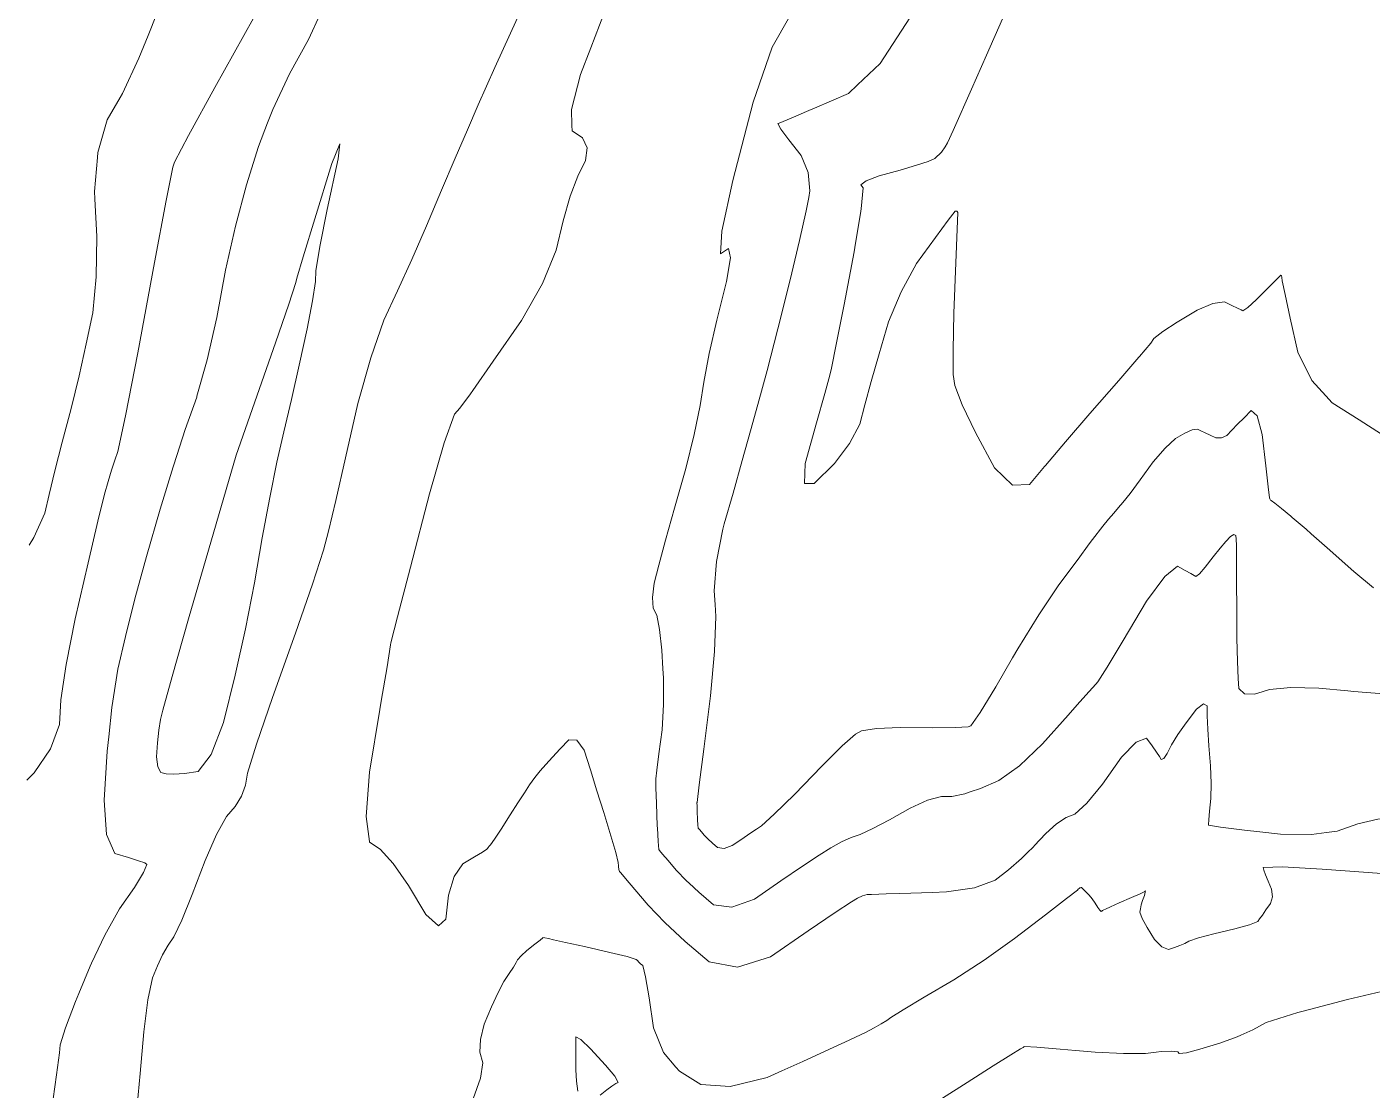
# Model space of a CAD drawing. Header units: inches. Extents: x 1337389 to 1347141, y 407035 to 414577.
# Drawn here: x 1337396 to 1337922, y 407702 to 408118 of the extents above; entities that cross this region are included whole.
import ezdxf

# ---------------------------------------------------------------- set-up
doc = ezdxf.new("R2010")
doc.units = ezdxf.units.IN
doc.header["$MEASUREMENT"] = 0
doc.layers.add('Topo', color=7, linetype='Continuous', lineweight=15, true_color=0x459900)

msp = doc.modelspace()

# ---------------------------------------------------------------- linework, layer by layer
at = {"layer": 'Topo'}
msp.add_line((1337691.5429, 407709.9961, 1070), (1337699.6849, 407713.6519, 1070), dxfattribs=at)
for points, elevation in [([(1337616.834, 408109.9211), (1337620.25, 408118.7879), (1337626.432, 408134.9719), (1337631.372, 408148.0678), (1337635.068, 408158.0749), (1337639.0249, 408169.8739), (1337643.2419, 408183.465), (1337647.719, 408198.847), (1337651.6891, 408213.3058), (1337655.1529, 408226.8401), (1337658.1109, 408239.451), (1337661.319, 408249.861), (1337664.776, 408258.071), (1337668.4831, 408264.0789), (1337669.087, 408264.368)], 1075), ([(1337721.086, 408095.3639), (1337730.0309, 408103.8117), (1337741.6069, 408121.5529), (1337752.3139, 408145.282), (1337761.2412, 408165.1731), (1337768.3871, 408181.225), (1337768.904, 408182.4001)], 1085), ([(1337490.3738, 408080.5361), (1337492.4192, 408085.8109), (1337498.953, 408099.731), (1337506.42, 408113.1191), (1337515.5929, 408133.0597), (1337526.472, 408159.5541), (1337530.065, 408168.989)], 1065), ([(1337443.682, 408114.7201), (1337446.984, 408122.9361), (1337454.343, 408143.468), (1337462.2762, 408158.7641), (1337467.4068, 408164.8311)], 1055), ([(1337795.5231, 408162.063), (1337794.8401, 408160.0741), (1337777.7858, 408121.2529), (1337771.5, 408106.9661)], 1090), ([(1337484.936, 408121.4971), (1337469.7851, 408094.3319), (1337459.4811, 408075.5691), (1337454.024, 408065.2071), (1337453.4128, 408063.245), (1337450.813, 408050.172), (1337446.2239, 408025.9861), (1337439.6459, 407990.6891), (1337434.8669, 407966.033), (1337431.8851, 407952.0202), (1337430.7021, 407948.648), (1337429.4359, 407944.7601), (1337428.089, 407940.3558), (1337426.6601, 407935.4339), (1337424.042, 407924.8421), (1337420.235, 407908.578), (1337415.2399, 407886.6419), (1337411.7021, 407868.8059), (1337409.6231, 407855.07), (1337409.002, 407845.4339), (1337405.524, 407835.912), (1337399.189, 407826.505), (1337396.3093, 407823.5939)], 1060), ([(1337588.1229, 408121.5561), (1337579.261, 408102.2079), (1337572.748, 408087.648), (1337568.5829, 408077.8769), (1337563.8259, 408066.7249), (1337558.4761, 408054.192), (1337552.533, 408040.278), (1337546.7941, 408027.186), (1337541.257, 408014.9169), (1337535.9241, 408003.4701), (1337530.761, 407988.7619), (1337525.7679, 407970.792), (1337520.946, 407949.5612), (1337517.0928, 407932.946), (1337514.2091, 407920.945), (1337512.2949, 407913.5591), (1337508.0132, 407900.269), (1337501.3609, 407881.074), (1337492.3421, 407855.9758), (1337486.0779, 407837.7161), (1337482.569, 407826.295), (1337481.8171, 407821.7129), (1337480.1899, 407817.3699), (1337477.6892, 407813.2638), (1337474.313, 407809.3959), (1337470.4042, 407802.378), (1337465.9621, 407792.2109), (1337460.987, 407778.8941), (1337456.9239, 407768.9318), (1337453.772, 407762.325), (1337451.5321, 407759.0752), (1337449.3829, 407755.3211), (1337447.326, 407751.0639), (1337445.3609, 407746.3051), (1337443.5899, 407737.707), (1337442.015, 407725.269), (1337440.6338, 407708.9911), (1337439.4601, 407696.3751)], 1070), ([(1337694.6791, 408122.1908), (1337687.715, 408110.0849), (1337680.2739, 408088.6799), (1337672.3528, 408057.978), (1337668.102, 408038.203), (1337667.5191, 408029.3571), (1337670.6061, 408031.4381), (1337671.4051, 408027.8181), (1337669.917, 408018.496), (1337666.141, 408003.4729), (1337663.1721, 407990.385), (1337661.01, 407979.234), (1337659.6539, 407970.0191), (1337657.2911, 407958.7369), (1337653.921, 407945.3871), (1337649.5429, 407929.969), (1337646.035, 407917.3698), (1337643.3951, 407907.5899), (1337641.6251, 407900.629), (1337640.901, 407895.0521), (1337641.224, 407890.8591), (1337642.5931, 407888.0489), (1337643.718, 407882.5679), (1337644.598, 407874.417), (1337645.029, 407867.0952)], 1080), ([(1337432.772, 408090.4761), (1337433.6851, 408092.065), (1337440.0978, 408105.8011), (1337443.682, 408114.7201)], 1055), ([(1337609.446, 408079.468), (1337609.245, 408085.7449), (1337612.8251, 408099.516), (1337616.834, 408109.9211)], 1075), ([(1337771.5, 408106.9661), (1337765.6861, 408093.751), (1337758.5379, 408077.568), (1337756.3442, 408072.704), (1337755.34, 408071.165)], 1090), ([(1337702.1012, 408085.3629), (1337704.277, 408086.2979), (1337717.588, 408092.0599), (1337721.086, 408095.3639)], 1085), ([(1337423.9089, 408066.994), (1337424.087, 408068.957), (1337427.7451, 408081.727), (1337432.772, 408090.4761)], 1055), ([(1337702.025, 408051.3779), (1337702.5171, 408053.9601), (1337701.881, 408061.1789), (1337699.1271, 408067.8511), (1337694.2569, 408073.977), (1337691.1859, 408078.109), (1337689.9139, 408080.2471), (1337690.44, 408080.3909), (1337695.2278, 408082.408), (1337702.1012, 408085.3629)], 1085), ([(1337462.8109, 407973.6641), (1337466.8119, 407987.8741), (1337470.5889, 408004.415), (1337474.0339, 408022.9031), (1337477.887, 408040.223), (1337482.1481, 408056.375), (1337486.817, 408071.359), (1337490.3738, 408080.5361)], 1065), ([(1337569.7669, 407974.683), (1337570.6801, 407975.921), (1337578.7049, 407987.3381), (1337589.674, 408003.2871), (1337597.8819, 408017.747), (1337603.3311, 408030.72), (1337606.021, 408042.204), (1337608.8158, 408051.8879), (1337611.7169, 408059.7729), (1337614.7231, 408065.8581), (1337615.3569, 408070.837), (1337613.62, 408074.71), (1337609.5099, 408077.4768), (1337609.446, 408079.468)], 1075), ([(1337422.8611, 408050.816), (1337422.71, 408053.756), (1337423.9089, 408066.994)], 1055), ([(1337755.34, 408071.165), (1337753.971, 408069.0681), (1337751.4209, 408066.6591), (1337748.6931, 408065.478), (1337744.147, 408063.946), (1337737.785, 408062.0628), (1337729.6049, 408059.8279), (1337724.473, 408057.9349), (1337722.3881, 408056.3819), (1337723.3511, 408055.1712), (1337722.5841, 408046.9709), (1337722.432, 408046.0469)], 1090), ([(1337397.2307, 407915.4364), (1337399.009, 407918.4179), (1337403.3531, 407927.9639), (1337405.0061, 407935.2572), (1337407.263, 407944.5099), (1337410.1241, 407955.7241), (1337413.5891, 407968.8969), (1337416.7281, 407981.7261), (1337419.5431, 407994.2111), (1337422.0306, 408006.3508), (1337423.389, 408020.3221), (1337423.6149, 408036.1239), (1337422.8611, 408050.816)], 1055), ([(1337669.034, 407923.7509), (1337672.4479, 407935.7972), (1337676.0599, 407948.5861), (1337679.3092, 407960.1449), (1337682.1961, 407970.4729), (1337685.7281, 407983.762), (1337689.9069, 408000.0111), (1337694.7321, 408019.22), (1337698.442, 408034.6151), (1337701.0371, 408046.1951), (1337702.025, 408051.3779)], 1085), ([(1337719.777, 408030.156), (1337715.86, 408009.6049), (1337712.809, 407993.896), (1337710.9361, 407984.6542), (1337710.2391, 407981.8801), (1337708.3001, 407974.7542), (1337705.118, 407963.2761), (1337700.6931, 407947.4471), (1337700.38, 407939.5322), (1337704.1779, 407939.53), (1337712.0871, 407947.442), (1337718.018, 407955.2061), (1337721.97, 407962.823), (1337723.943, 407970.2919), (1337726.4799, 407979.4461), (1337729.5801, 407990.2851), (1337733.2429, 408002.8081), (1337738.133, 408014.553), (1337744.2498, 408025.5181), (1337751.594, 408035.7042), (1337756.6071, 408042.5228), (1337759.291, 408045.9751), (1337759.646, 408046.0611), (1337759.9051, 408046.0748), (1337760.0699, 408046.0171), (1337760.1411, 408045.8871), (1337760.2098, 408045.7659), (1337760.277, 408045.6531), (1337760.342, 408045.5492), (1337760.1201, 408038.9409), (1337759.612, 408025.8299), (1337758.818, 408006.2171), (1337758.4731, 407991.678), (1337758.5779, 407982.2139), (1337759.1319, 407977.8261), (1337762.0071, 407970.2721), (1337767.2031, 407959.552), (1337774.72, 407945.666), (1337781.7931, 407938.889), (1337788.4219, 407939.2201), (1337794.2431, 407946.2222)], 1090), ([(1337722.432, 408046.0469), (1337720.0871, 408031.7829), (1337719.777, 408030.156)], 1090), ([(1337831.3871, 407989.269), (1337835.7649, 407994.4661), (1337837.0419, 407996.212), (1337840.4942, 407998.9289), (1337846.1199, 408002.6178), (1337853.921, 408007.2771), (1337860.0898, 408009.918), (1337864.628, 408010.5399), (1337867.533, 408009.1421), (1337869.705, 408008.1009), (1337871.143, 408007.4179), (1337871.8471, 408007.091), (1337873.8172, 408008.396), (1337877.0498, 408011.3312), (1337881.5492, 408015.8973), (1337884.6449, 408019.0411), (1337886.339, 408020.762), (1337886.631, 408021.0609), (1337886.8749, 408020.8341), (1337887.072, 408020.082), (1337887.221, 408018.803), (1337888.3059, 408013.5181), (1337890.326, 408004.2261), (1337893.282, 407990.9269), (1337898.7649, 407979.8759), (1337904.2069, 407973.8979)], 1090), ([(1337794.2431, 407946.2222), (1337794.6069, 407946.6599), (1337802.475, 407955.911), (1337812.0241, 407966.9729), (1337823.2561, 407979.8459), (1337831.1701, 407989.0111), (1337831.3871, 407989.269)], 1090), ([(1337453.7741, 407946.8381), (1337458.2631, 407960.63), (1337462.7029, 407973.279), (1337462.8109, 407973.6641)], 1065), ([(1337534.9068, 407854.5091), (1337537.1279, 407867.8601), (1337538.55, 407876.5388), (1337538.6329, 407877.301), (1337541.1999, 407887.3931), (1337546.2521, 407906.8159), (1337553.788, 407935.569), (1337559.5242, 407955.5231), (1337563.461, 407966.678), (1337565.5989, 407969.034), (1337569.7669, 407974.683)], 1075), ([(1337904.2069, 407973.8979), (1337906.776, 407971.0752), (1337917.3161, 407964.521), (1337925.982, 407958.821), (1337930.0381, 407955.928)], 1090), ([(1337891.1401, 407926.3189), (1337890.5691, 407926.8093), (1337886.8731, 407929.808), (1337884.3249, 407931.8601), (1337882.9231, 407932.966), (1337882.6681, 407933.1238), (1337882.4741, 407933.3372), (1337882.3408, 407933.6049), (1337882.27, 407933.9259), (1337881.746, 407938.2281), (1337880.7691, 407946.5102), (1337879.339, 407958.7719), (1337877.4531, 407965.9909), (1337875.11, 407968.167), (1337872.31, 407965.3021), (1337869.778, 407962.716), (1337867.5149, 407960.4109), (1337865.5199, 407958.386), (1337863.432, 407957.3881), (1337861.252, 407957.4149), (1337858.978, 407958.4689), (1337857.0151, 407959.3859), (1337855.3631, 407960.167), (1337854.0219, 407960.812), (1337851.9291, 407960.5261), (1337849.0819, 407959.307), (1337845.4819, 407957.1569), (1337841.3781, 407953.3919), (1337836.7691, 407948.014), (1337831.6538, 407941.021), (1337827.688, 407935.7211), (1337824.8688, 407932.1129), (1337823.198, 407930.1972), (1337821.3371, 407928.0221), (1337819.286, 407925.587), (1337817.045, 407922.8911), (1337813.0691, 407917.715), (1337811.735, 407915.9271)], 1085), ([(1337428.341, 407840.5241), (1337429.5549, 407852.0661), (1337431.9109, 407867.005), (1337434.824, 407879.7992), (1337438.5538, 407894.4819), (1337443.099, 407911.0548), (1337448.4611, 407929.5182), (1337453.515, 407946.0428), (1337453.7741, 407946.8381)], 1065), ([(1337898.5851, 407919.8889), (1337896.531, 407921.694), (1337891.1401, 407926.3189)], 1085), ([(1337665.408, 407892.306), (1337665.0938, 407897.6479), (1337666.023, 407909.0599), (1337668.4739, 407921.7759), (1337669.034, 407923.7509)], 1085), ([(1337807.0589, 407853.0179), (1337810.4179, 407856.7811), (1337814.2988, 407861.1231), (1337815.1171, 407862.0271), (1337818.7049, 407867.7309), (1337825.0629, 407878.2339), (1337834.1901, 407893.538), (1337841.2639, 407903.1932), (1337846.2841, 407907.199), (1337849.2512, 407905.5581), (1337851.4299, 407904.343), (1337852.819, 407903.554), (1337853.4201, 407903.192), (1337854.8523, 407904.3001), (1337857.1132, 407906.878), (1337860.2051, 407910.9262), (1337862.8878, 407914.262), (1337865.163, 407916.885), (1337867.03, 407918.7961), (1337868.3321, 407919.58), (1337869.0681, 407919.238), (1337869.24, 407917.77), (1337869.346, 407915.2999), (1337869.3881, 407911.829), (1337869.365, 407907.3569), (1337869.3749, 407900.4219), (1337869.419, 407891.0257), (1337869.4971, 407879.1669), (1337869.6631, 407869.948), (1337869.9169, 407863.366), (1337870.2602, 407859.4241), (1337872.416, 407857.386), (1337876.385, 407857.2539), (1337879.3841, 407858.173)], 1080), ([(1337922.8811, 407898.8281), (1337915.2529, 407905.117), (1337904.7591, 407914.464), (1337898.5851, 407919.8889)], 1085), ([(1337811.735, 407915.9271), (1337807.357, 407910.0591), (1337799.91, 407899.9229), (1337792.072, 407888.2152), (1337783.8421, 407874.935), (1337781.7801, 407871.383)], 1085), ([(1338045.9881, 407899.645), (1338041.3209, 407893.4229), (1338034.55, 407883.6979), (1338029.906, 407876.1111), (1338027.389, 407870.6619), (1338020.7181, 407861.9031), (1338009.895, 407849.8361), (1337994.9199, 407834.459), (1337983.774, 407823.903), (1337976.4579, 407818.1671), (1337972.971, 407817.2511), (1337968.105, 407815.8658), (1337961.8602, 407814.0119), (1337954.2349, 407811.69), (1337946.7349, 407810.1361), (1337939.359, 407809.351), (1337932.109, 407809.3339), (1337924.5871, 407808.3862), (1337916.795, 407806.5081), (1337908.7319, 407803.698), (1337904.4769, 407803.1292)], 1075), ([(1337658.4561, 407811.2999), (1337658.451, 407811.4261), (1337658.3738, 407813.587), (1337658.344, 407814.7231), (1337658.3611, 407814.8339), (1337659.2499, 407821.8509), (1337661.012, 407835.7739), (1337663.648, 407856.603), (1337665.206, 407873.8592), (1337665.6881, 407887.5401), (1337665.408, 407892.306)], 1085), ([(1337645.029, 407867.0952), (1337645.235, 407863.594), (1337645.26, 407853.2301), (1337644.6761, 407843.324), (1337643.4802, 407833.8751), (1337642.6681, 407827.4729), (1337642.2381, 407824.116), (1337642.1908, 407823.8049), (1337642.2762, 407820.624), (1337642.4917, 407814.573), (1337642.8401, 407805.6499), (1337642.8738, 407804.9821)], 1080), ([(1337781.7801, 407871.383), (1337775.22, 407860.084), (1337769.106, 407850.054), (1337765.4999, 407844.8452), (1337764.403, 407844.4569), (1337759.4209, 407844.214), (1337750.5549, 407844.1149), (1337737.8052, 407844.161), (1337728.5161, 407843.7479), (1337722.686, 407842.8769), (1337720.317, 407841.5481), (1337715.15, 407836.97), (1337707.1849, 407829.1442), (1337696.4229, 407818.069), (1337688.569, 407810.2569), (1337683.622, 407805.7082), (1337681.5839, 407804.4198), (1337678.989, 407802.715), (1337675.8389, 407800.5929), (1337672.1329, 407798.054), (1337668.9859, 407796.9429), (1337666.397, 407797.261), (1337664.3678, 407799.0081), (1337662.6381, 407800.616), (1337661.2092, 407802.086), (1337660.0788, 407803.418), (1337659.2981, 407804.3401), (1337658.8659, 407804.851), (1337658.783, 407804.9532), (1337658.6861, 407806.0821), (1337658.576, 407808.2398), (1337658.4561, 407811.2999)], 1085), ([(1337912.803, 407858.5201), (1337915.2001, 407858.3), (1337926.8259, 407857.3607), (1337936.455, 407856.7329), (1337944.085, 407856.417), (1337952.192, 407858.7421), (1337960.554, 407863.579)], 1080), ([(1337879.3841, 407858.173), (1337882.1671, 407859.0269), (1337890.5641, 407859.7917), (1337901.575, 407859.5499), (1337912.803, 407858.5201)], 1080), ([(1337530.3061, 407799.6371), (1337528.9241, 407809.4699), (1337530.2679, 407826.7469), (1337534.367, 407851.2621), (1337534.9068, 407854.5091)], 1075), ([(1337765.211, 407818.994), (1337769.1931, 407820.3439), (1337776.328, 407823.457), (1337784.42, 407829.2712), (1337793.469, 407837.7869), (1337803.475, 407849.003), (1337807.0589, 407853.0179)], 1080), ([(1337878.43, 407803.3821), (1337872.5169, 407804.0451), (1337863.1129, 407805.2092), (1337858.381, 407805.959), (1337858.3209, 407806.2951), (1337858.461, 407808.155), (1337858.802, 407811.541), (1337859.3429, 407816.4519), (1337859.477, 407822.3339), (1337859.2041, 407829.1889), (1337858.5237, 407837.0151), (1337858.061, 407843.5348), (1337857.8171, 407848.7479), (1337857.792, 407852.655), (1337856.4209, 407853.5079), (1337853.704, 407851.3091), (1337849.6411, 407846.0559), (1337846.3759, 407841.418), (1337843.9081, 407837.3939), (1337842.237, 407833.9841), (1337840.9019, 407832.0882), (1337839.902, 407831.7051), (1337839.2379, 407832.8351), (1337838.051, 407834.5941), (1337836.3399, 407836.982), (1337834.1059, 407840), (1337830.13, 407838.5201), (1337824.4129, 407832.5418), (1337816.9538, 407822.0669), (1337810.857, 407814.6539), (1337806.1231, 407810.301), (1337802.7499, 407809.01), (1337798.9489, 407806.48), (1337794.719, 407802.711), (1337790.2259, 407797.8819)], 1075), ([(1337421.5088, 407752.027), (1337426.7579, 407763.021), (1337432.543, 407773.267), (1337438.3591, 407781.7081), (1337441.9359, 407787.5149), (1337443.273, 407790.69), (1337442.3701, 407791.232), (1337439.97, 407792.1211), (1337436.0709, 407793.3561), (1337430.675, 407794.9371), (1337427.4911, 407802.4021), (1337426.518, 407815.7489), (1337427.7581, 407834.9798), (1337428.341, 407840.5241)], 1065), ([(1337627.6091, 407790.134), (1337627.5599, 407791.3811), (1337626.592, 407795.381), (1337624.713, 407801.8902), (1337621.9239, 407810.91), (1337619.2369, 407819.4811), (1337616.6509, 407827.604), (1337614.166, 407835.2784), (1337611.3769, 407839.2031), (1337608.2839, 407839.3789), (1337604.885, 407835.805), (1337601.8849, 407832.5971), (1337599.284, 407829.755), (1337597.0812, 407827.2788), (1337594.9389, 407824.6101), (1337592.8579, 407821.748), (1337590.8391, 407818.6929), (1337588.308, 407814.7971), (1337585.2649, 407810.0603), (1337581.7109, 407804.4831), (1337579.1649, 407800.577), (1337577.6269, 407798.3439), (1337577.097, 407797.7841), (1337576.675, 407797.312), (1337576.362, 407796.9291), (1337576.158, 407796.635), (1337574.4991, 407795.5259), (1337571.384, 407793.6021), (1337566.814, 407790.8621), (1337563.423, 407785.8891), (1337561.2099, 407778.6839), (1337560.176, 407769.2449), (1337557.212, 407766.7331), (1337552.318, 407771.1461), (1337545.494, 407782.4851), (1337539.5552, 407790.9792), (1337534.5029, 407796.627), (1337530.335, 407799.4298), (1337530.3061, 407799.6371)], 1075), ([(1337655.232, 407783.356), (1337659.061, 407779.7961), (1337664.745, 407774.9042), (1337671.9938, 407774.0129), (1337680.808, 407777.1239), (1337691.187, 407784.236), (1337699.6309, 407789.94), (1337706.1388, 407794.2359), (1337710.7132, 407797.1249), (1337714.897, 407799.4493), (1337718.6921, 407801.2098), (1337722.0969, 407802.407), (1337727.074, 407804.724), (1337733.623, 407808.1611), (1337741.7439, 407812.7181), (1337748.5131, 407815.7509), (1337753.9289, 407817.2601), (1337757.994, 407817.245), (1337763.0821, 407818.273), (1337765.211, 407818.994)], 1080), ([(1337642.8738, 407804.9821), (1337643.1501, 407799.608), (1337643.4209, 407796.4449), (1337643.6539, 407796.161), (1337644.864, 407794.729), (1337647.051, 407792.148), (1337650.214, 407788.4181), (1337654.217, 407784.3), (1337655.232, 407783.356)], 1080), ([(1337904.4769, 407803.1292), (1337898.6642, 407802.3519), (1337886.593, 407802.4671), (1337878.43, 407803.3821)], 1075), ([(1337787.3201, 407795.04), (1337785.2119, 407792.9933), (1337780.1743, 407788.5819), (1337774.947, 407784.4711), (1337766.8469, 407781.5869), (1337755.875, 407779.932), (1337750.346, 407779.7609)], 1075), ([(1337790.2259, 407797.8819), (1337790.06, 407797.7019), (1337787.3201, 407795.04)], 1075), ([(1337629.222, 407786.548), (1337628.4419, 407787.4709), (1337628.0589, 407787.9371), (1337627.784, 407788.7439), (1337627.618, 407789.8919), (1337627.6091, 407790.134)], 1075), ([(1337713.3361, 407719.859), (1337716.204, 407721.169), (1337724.2881, 407724.9979), (1337727.6328, 407726.798), (1337730.3821, 407728.3651), (1337732.5351, 407729.6971), (1337734.093, 407730.796), (1337738.996, 407733.813), (1337747.243, 407738.7468), (1337758.8339, 407745.599), (1337770.603, 407753.259), (1337782.5501, 407761.728), (1337794.6759, 407771.006), (1337802.8721, 407777.311), (1337807.138, 407780.6448), (1337807.4739, 407781.0068), (1337807.791, 407781.2831), (1337808.086, 407781.4741), (1337808.362, 407781.579), (1337808.5829, 407781.6251), (1337808.75, 407781.612), (1337808.8618, 407781.539), (1337809.386, 407781.0251), (1337810.3229, 407780.0689), (1337811.6711, 407778.672), (1337812.9139, 407777.1719), (1337814.0521, 407775.569), (1337815.0831, 407773.863), (1337815.8549, 407772.7701), (1337816.3661, 407772.288), (1337816.617, 407772.4182), (1337816.9799, 407772.6159), (1337817.4568, 407772.881), (1337818.046, 407773.2142), (1337820.0521, 407774.1399), (1337823.4738, 407775.658), (1337828.3138, 407777.7682), (1337831.6308, 407779.243), (1337833.427, 407780.0831), (1337833.7019, 407780.2881), (1337833.656, 407779.7799), (1337833.2891, 407778.5569), (1337832.6018, 407776.6222), (1337832.085, 407774.8791), (1337831.7379, 407773.329), (1337831.561, 407771.9711), (1337832.4331, 407769.524), (1337834.3529, 407765.9872), (1337837.321, 407761.3601), (1337840.0951, 407758.5218), (1337842.6739, 407757.4731), (1337845.0601, 407758.2139), (1337847.188, 407758.9991), (1337849.0591, 407759.829), (1337850.674, 407760.7019), (1337854.487, 407761.928), (1337860.498, 407763.5049), (1337868.7089, 407765.434), (1337874.422, 407767.0559), (1337877.6378, 407768.372), (1337878.357, 407769.3829), (1337879.4299, 407770.881), (1337880.8571, 407772.8671), (1337882.6381, 407775.3411), (1337883.367, 407778.0418), (1337883.0441, 407780.97), (1337881.6689, 407784.124), (1337880.653, 407786.602), (1337879.9959, 407788.4051), (1337879.6979, 407789.532), (1337887.2899, 407789.685), (1337902.774, 407788.864), (1337926.1489, 407787.069)], 1070), ([(1337737.4868, 407779.357), (1337732.263, 407779.187), (1337726.573, 407778.9829), (1337724.961, 407778.8911), (1337723.1328, 407778.38), (1337721.089, 407777.451), (1337718.8291, 407776.103), (1337712.4192, 407771.8439), (1337701.8571, 407764.673), (1337687.1439, 407754.591), (1337674.223, 407750.5491), (1337663.093, 407752.5472), (1337653.7549, 407760.584), (1337645.7968, 407767.9849), (1337639.2189, 407774.7489), (1337634.0219, 407780.8772), (1337630.4299, 407785.118), (1337629.222, 407786.548)], 1075), ([(1337750.346, 407779.7609), (1337742.0301, 407779.5039), (1337737.4868, 407779.357)], 1075), ([(1338008.711, 407773.4741), (1338002.4561, 407773.1642), (1337989.2559, 407772.5819), (1337981.9983, 407772.3661), (1337980.682, 407772.5158), (1337978.744, 407772.6972), (1337976.1843, 407772.9102), (1337973.001, 407773.1551), (1337971.224, 407772.017), (1337970.8522, 407769.497), (1337971.8849, 407765.596), (1337972.614, 407762.901), (1337973.0399, 407761.414), (1337973.162, 407761.1331), (1337973.1909, 407760.873), (1337973.1259, 407760.6331), (1337972.968, 407760.4129), (1337972.0869, 407759.1771), (1337970.4839, 407756.925), (1337968.159, 407753.6572), (1337957.7548, 407749.3991), (1337939.272, 407744.15), (1337912.7099, 407737.9101), (1337895.4051, 407733.37)], 1065), ([(1337570.8061, 407699.0149), (1337573.718, 407707.061), (1337574.612, 407713.1442), (1337573.485, 407717.2639), (1337573.6709, 407722.281), (1337575.168, 407728.195), (1337577.9771, 407735.0059), (1337580.5451, 407740.5861), (1337582.8721, 407744.936), (1337584.9589, 407748.0562), (1337586.5322, 407750.504), (1337587.5888, 407752.282), (1337588.1329, 407753.388), (1337589.5291, 407754.951), (1337591.7781, 407756.9711), (1337594.8811, 407759.4471), (1337596.969, 407761.121), (1337598.0419, 407761.9951), (1337598.1, 407762.0671), (1337598.8289, 407761.9612), (1337600.2271, 407761.677), (1337602.2951, 407761.214), (1337606.9852, 407760.1651), (1337614.2961, 407758.5281), (1337624.2282, 407756.3049), (1337630.993, 407754.6529), (1337634.5921, 407753.5718), (1337635.0239, 407753.063), (1337635.592, 407752.4821), (1337636.2969, 407751.829), (1337637.1401, 407751.1041), (1337638.2659, 407746.6891), (1337639.6749, 407738.583), (1337641.3691, 407726.7863), (1337645.2958, 407717.2051), (1337650.103, 407711.457)], 1070), ([(1337416.5829, 407740.2639), (1337421.003, 407750.9682), (1337421.5088, 407752.027)], 1065), ([(1337404.6362, 407685.0924), (1337405.9579, 407694.304), (1337407.9129, 407708.371), (1337409.024, 407716.9741), (1337409.291, 407720.1119), (1337411.3759, 407726.8229), (1337415.2799, 407737.1091), (1337416.5829, 407740.2639)], 1065), ([(1337895.4051, 407733.37), (1337893.2611, 407732.808), (1337880.925, 407728.844), (1337875.7031, 407726.0171), (1337871.004, 407723.9339)], 1065), ([(1337620.4339, 407700.424), (1337623.0432, 407702.499), (1337625.089, 407704.0349), (1337626.5711, 407705.031), (1337627.491, 407705.4889), (1337626.1609, 407707.8989), (1337622.582, 407712.2619), (1337616.7529, 407718.5759), (1337612.8789, 407722.2431), (1337610.9609, 407723.263), (1337610.9971, 407721.6351), (1337611.0091, 407718.9453), (1337610.9971, 407715.1911), (1337610.9599, 407710.3749), (1337611.2299, 407705.989), (1337611.8059, 407702.0329)], 1065), ([(1337699.6849, 407713.6519), (1337703.379, 407715.3109), (1337713.3361, 407719.859)], 1070), ([(1337806.3759, 407717.9469), (1337800.359, 407718.4599), (1337791.1821, 407719.1849), (1337786.4631, 407719.474), (1337786.2018, 407719.3261), (1337785.8519, 407719.137), (1337785.4128, 407718.9051), (1337784.8841, 407718.631), (1337781.1341, 407716.2939), (1337774.162, 407711.8951), (1337763.9682, 407705.4339), (1337754.315, 407699.3318)], 1065), ([(1337871.004, 407723.9339), (1337869.6489, 407723.3329), (1337862.764, 407720.7931), (1337855.0468, 407718.3959), (1337849.7449, 407717.0429), (1337846.8581, 407716.734), (1337846.387, 407717.468), (1337844.0409, 407717.7281), (1337839.8211, 407717.5141), (1337837.9379, 407717.301)], 1065), ([(1337837.9379, 407717.301), (1337833.7249, 407716.8251), (1337825.1159, 407716.753), (1337813.994, 407717.2979), (1337806.3759, 407717.9469)], 1065), ([(1337650.103, 407711.457), (1337651.4571, 407709.8389), (1337659.8531, 407704.6869), (1337671.3051, 407703.882), (1337685.813, 407707.4228), (1337691.5429, 407709.9961)], 1070)]:
    msp.add_lwpolyline(points, dxfattribs=dict(at, elevation=elevation))
at = {"layer": 'Topo', "elevation": 1070}
msp.add_lwpolyline([(1337478.1269, 407950.6849), (1337493.5209, 407994.5381), (1337498.757, 408009.7149), (1337501.5309, 408018.142), (1337501.844, 408019.8201), (1337504.2902, 408028.1219), (1337508.872, 408043.048), (1337515.5871, 408064.5981), (1337518.639, 408072.3931), (1337518.027, 408066.4321), (1337513.752, 408046.7149), (1337510.846, 408032.157), (1337509.3099, 408022.7569), (1337509.1441, 408018.516), (1337507.992, 408010.949), (1337505.8529, 408000.0561), (1337502.7279, 407985.8382), (1337499.7261, 407972.402), (1337496.8469, 407959.747), (1337494.091, 407947.8742), (1337491.2599, 407934.077), (1337488.3531, 407918.357), (1337485.3698, 407900.7131), (1337481.8429, 407882.7971), (1337477.7711, 407864.6101), (1337473.1551, 407846.1499), (1337468.321, 407833.598), (1337463.2698, 407826.9539), (1337458.0009, 407826.216), (1337453.8181, 407825.9221), (1337450.718, 407826.0701), (1337448.7041, 407826.6599), (1337447.4781, 407828.8829), (1337447.0431, 407832.739), (1337447.3962, 407838.228), (1337447.9089, 407843.104), (1337448.5819, 407847.3677), (1337449.4128, 407851.019), (1337453.066, 407864.1219), (1337459.5389, 407886.675)], close=True, dxfattribs=at)

doc.saveas('drawing.dxf')
